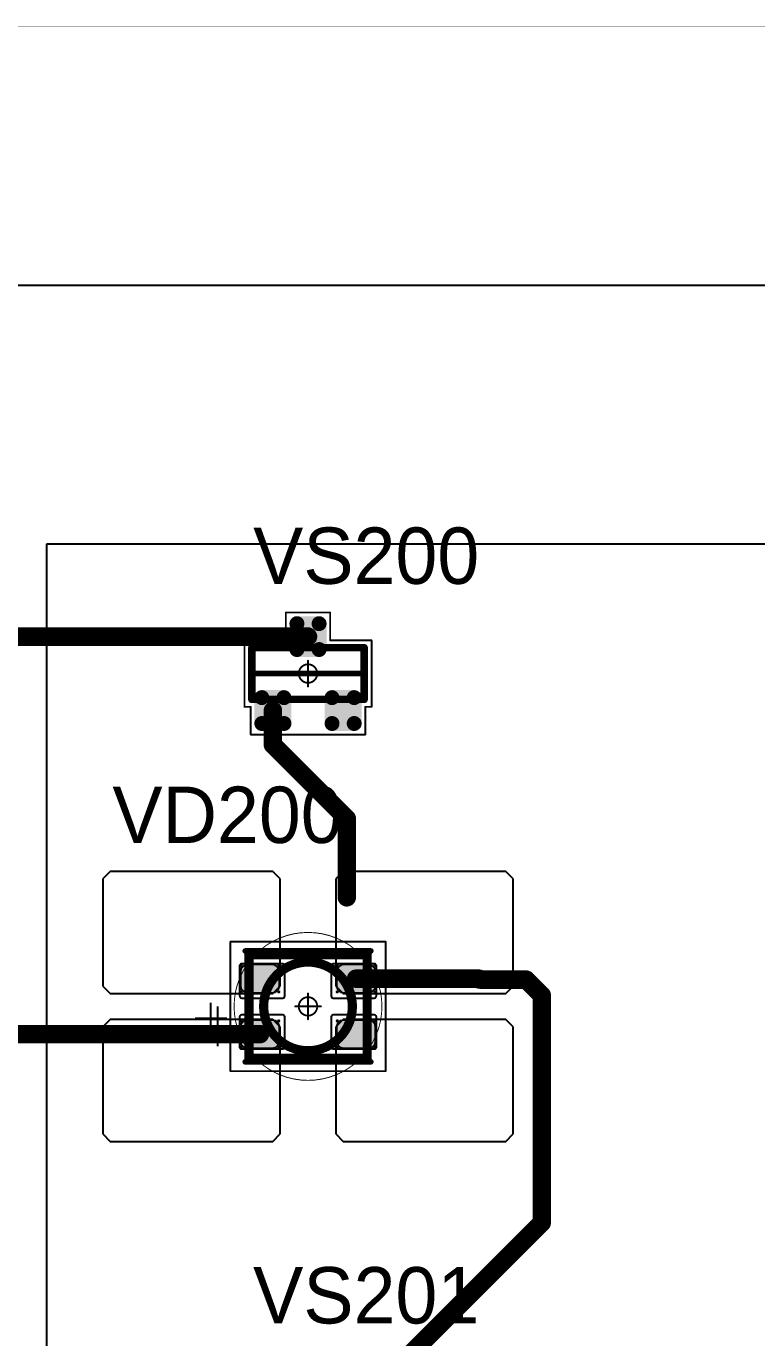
# Model space of a CAD drawing. Header units: millimetres. Extents: x 0 to 400, y 0 to 511.
# Drawn here: x 232.37 to 252.14, y 392.54 to 428 of the extents above; entities that cross this region are included whole.
import ezdxf

# ---------------------------------------------------------------- set-up
doc = ezdxf.new("R2010")
doc.units = ezdxf.units.MM
for name, color, linetype in [('Mechanical10', 56, 'Continuous'), ('Mechanical13', 56, 'Continuous'), ('Mechanical15', 56, 'Continuous'), ('Mechanical2', 216, 'Continuous'), ('TopLayer', 1, 'Continuous'), ('TopOverlay', 2, 'Continuous'), ('TopPaste', 8, 'Continuous'), ('TopSolder', 216, 'Continuous')]:
    doc.layers.add(name, color=color, linetype=linetype)

# ---------------------------------------------------------------- blocks, each defined once
blk = doc.blocks.new('SOT23_397')
at = {"layer": 'Mechanical13', "const_width": 0.2}
for points in [[(-0.7, 1.52), (0.7, 1.52)], [(-0.7, 1.52), (-0.7, -1.52)], [(0.7, 1.52), (0.7, -1.52)], [(-0.7, -1.52), (0.7, -1.52)]]:
    blk.add_lwpolyline(points, dxfattribs=at)
at = {"layer": 'Mechanical13', "const_width": 0.1}
for points in [[(-0.75, 1.52, 1), (-0.65, 1.52, 1)], [(-0.75, 1.52, 1), (-0.65, 1.52, 1)], [(0.65, 1.52, 1), (0.75, 1.52, 1)], [(0.65, 1.52, 1), (0.75, 1.52, 1)], [(-0.75, -1.52, 1), (-0.65, -1.52, 1)], [(-0.75, -1.52, 1), (-0.65, -1.52, 1)], [(0.65, -1.52, 1), (0.75, -1.52, 1)], [(0.65, -1.52, 1), (0.75, -1.52, 1)]]:
    blk.add_lwpolyline(points, format="xyb", close=True, dxfattribs=at)
at = {"layer": 'Mechanical15', "const_width": 0.05}
for points in [[(-1.65, 1.55), (-1.65, -1.55)], [(-1.65, 1.55), (-0.9, 1.55)], [(-0.9, 1.72), (-0.9, 1.55)], [(-0.9, 1.72), (0.9, 1.72)], [(0.9, 1.72), (0.9, 0.6)], [(0, 0.35), (0, -0.35)], [(0.9, 0.6), (1.65, 0.6)], [(1.65, 0.6), (1.65, -0.6)], [(-0.35, 0), (0.35, 0)], [(0.9, -0.6), (1.65, -0.6)], [(0.9, -0.6), (0.9, -1.72)], [(-1.65, -1.55), (-0.9, -1.55)], [(-0.9, -1.55), (-0.9, -1.72)], [(-0.9, -1.72), (0.9, -1.72)]]:
    blk.add_lwpolyline(points, dxfattribs=at)
at = {"layer": 'Mechanical15'}
for points, const_width in [([(-1.662, 1.55, 1), (-1.637, 1.55, 1)], 0.025), ([(-1.662, 1.55, 1), (-1.637, 1.55, 1)], 0.025), ([(-0.913, 1.72, 1), (-0.888, 1.72, 1)], 0.025), ([(-0.913, 1.72, 1), (-0.888, 1.72, 1)], 0.025), ([(-0.913, 1.55, 1), (-0.888, 1.55, 1)], 0.025), ([(-0.913, 1.55, 1), (-0.888, 1.55, 1)], 0.025), ([(0.888, 1.72, 1), (0.913, 1.72, 1)], 0.025), ([(0.888, 1.72, 1), (0.913, 1.72, 1)], 0.025), ([(-0.012, 0.35, 1), (0.012, 0.35, 1)], 0.025), ([(0.888, 0.6, 1), (0.913, 0.6, 1)], 0.025), ([(0.888, 0.6, 1), (0.913, 0.6, 1)], 0.025), ([(1.637, 0.6, 1), (1.662, 0.6, 1)], 0.025), ([(1.637, 0.6, 1), (1.662, 0.6, 1)], 0.025), ([(-0.362, 0, 1), (-0.337, 0, 1)], 0.025), ([(0.25, 0, 1), (-0.25, 0, 1)], 0.05), ([(-0.262, 0, 1), (-0.238, 0, 1)], 0.025), ([(0.238, 0, 1), (0.262, 0, 1)], 0.025), ([(0.337, 0, 1), (0.362, 0, 1)], 0.025), ([(-0.012, -0.35, 1), (0.012, -0.35, 1)], 0.025), ([(0.888, -0.6, 1), (0.913, -0.6, 1)], 0.025), ([(0.888, -0.6, 1), (0.913, -0.6, 1)], 0.025), ([(1.637, -0.6, 1), (1.662, -0.6, 1)], 0.025), ([(1.637, -0.6, 1), (1.662, -0.6, 1)], 0.025), ([(-1.662, -1.55, 1), (-1.637, -1.55, 1)], 0.025), ([(-1.662, -1.55, 1), (-1.637, -1.55, 1)], 0.025), ([(-0.913, -1.55, 1), (-0.888, -1.55, 1)], 0.025), ([(-0.913, -1.55, 1), (-0.888, -1.55, 1)], 0.025), ([(-0.913, -1.72, 1), (-0.888, -1.72, 1)], 0.025), ([(-0.913, -1.72, 1), (-0.888, -1.72, 1)], 0.025), ([(0.888, -1.72, 1), (0.913, -1.72, 1)], 0.025), ([(0.888, -1.72, 1), (0.913, -1.72, 1)], 0.025)]:
    blk.add_lwpolyline(points, format="xyb", close=True, dxfattribs=dict(at, const_width=const_width))
at = {"layer": 'TopLayer', "const_width": 0.1}
for points in [[(-1.4, 1.25, 1), (-1.3, 1.25, 1)], [(-0.7, 1.25, 1), (-0.6, 1.25, 1)], [(-1.4, 0.65, 1), (-1.3, 0.65, 1)], [(-0.7, 0.65, 1), (-0.6, 0.65, 1)], [(0.6, 0.3, 1), (0.7, 0.3, 1)], [(1.3, 0.3, 1), (1.4, 0.3, 1)], [(0.6, -0.3, 1), (0.7, -0.3, 1)], [(1.3, -0.3, 1), (1.4, -0.3, 1)], [(-1.4, -0.65, 1), (-1.3, -0.65, 1)], [(-0.7, -0.65, 1), (-0.6, -0.65, 1)], [(-1.4, -1.25, 1), (-1.3, -1.25, 1)], [(-0.7, -1.25, 1), (-0.6, -1.25, 1)]]:
    blk.add_lwpolyline(points, format="xyb", close=True, dxfattribs=at)
at = {"layer": 'TopLayer'}
for points in [[(-1.45, 1.25), (-1.45, 0.65), (-0.55, 1.25), (-0.55, 0.65)], [(-1.35, 1.35), (-1.35, 0.55), (-0.65, 1.35), (-0.65, 0.55)], [(0.65, 0.4), (0.65, -0.4), (1.35, 0.4), (1.35, -0.4)], [(0.55, 0.3), (0.55, -0.3), (1.45, 0.3), (1.45, -0.3)], [(-1.45, -0.65), (-1.45, -1.25), (-0.55, -0.65), (-0.55, -1.25)], [(-1.35, -0.55), (-1.35, -1.35), (-0.65, -0.55), (-0.65, -1.35)]]:
    blk.add_solid(points, dxfattribs=at)
at = {"layer": 'TopOverlay', "const_width": 0.15}
blk.add_lwpolyline([(0, 1.5), (0, -1.5)], dxfattribs=at)
at = {"layer": 'TopOverlay', "const_width": 0.075}
for points in [[(-0.038, 1.5, 1), (0.038, 1.5, 1)], [(-0.038, -1.5, 1), (0.038, -1.5, 1)]]:
    blk.add_lwpolyline(points, format="xyb", close=True, dxfattribs=at)
at = {"layer": 'TopPaste', "const_width": 0.075}
for points in [[(-1.387, 1.25, 1), (-1.313, 1.25, 1)], [(-0.687, 1.25, 1), (-0.613, 1.25, 1)], [(-1.387, 0.65, 1), (-1.313, 0.65, 1)], [(-0.687, 0.65, 1), (-0.613, 0.65, 1)], [(0.613, 0.3, 1), (0.687, 0.3, 1)], [(1.313, 0.3, 1), (1.387, 0.3, 1)], [(0.613, -0.3, 1), (0.687, -0.3, 1)], [(1.313, -0.3, 1), (1.387, -0.3, 1)], [(-1.387, -0.65, 1), (-1.313, -0.65, 1)], [(-0.687, -0.65, 1), (-0.613, -0.65, 1)], [(-1.387, -1.25, 1), (-1.313, -1.25, 1)], [(-0.687, -1.25, 1), (-0.613, -1.25, 1)]]:
    blk.add_lwpolyline(points, format="xyb", close=True, dxfattribs=at)
at = {"layer": 'TopPaste'}
for points in [[(-1.425, 1.25), (-1.425, 0.65), (-0.575, 1.25), (-0.575, 0.65)], [(-1.35, 1.325), (-1.35, 0.575), (-0.65, 1.325), (-0.65, 0.575)], [(0.65, 0.375), (0.65, -0.375), (1.35, 0.375), (1.35, -0.375)], [(0.575, 0.3), (0.575, -0.3), (1.425, 0.3), (1.425, -0.3)], [(-1.425, -0.65), (-1.425, -1.25), (-0.575, -0.65), (-0.575, -1.25)], [(-1.35, -0.575), (-1.35, -1.325), (-0.65, -0.575), (-0.65, -1.325)]]:
    blk.add_solid(points, dxfattribs=at)
at = {"layer": 'TopSolder', "const_width": 0.202}
for points in [[(-1.451, 1.25, 1), (-1.249, 1.25, 1)], [(-0.751, 1.25, 1), (-0.549, 1.25, 1)], [(-1.451, 0.65, 1), (-1.249, 0.65, 1)], [(-0.751, 0.65, 1), (-0.549, 0.65, 1)], [(0.549, 0.3, 1), (0.751, 0.3, 1)], [(1.249, 0.3, 1), (1.451, 0.3, 1)], [(0.549, -0.3, 1), (0.751, -0.3, 1)], [(1.249, -0.3, 1), (1.451, -0.3, 1)], [(-1.451, -0.65, 1), (-1.249, -0.65, 1)], [(-0.751, -0.65, 1), (-0.549, -0.65, 1)], [(-1.451, -1.25, 1), (-1.249, -1.25, 1)], [(-0.751, -1.25, 1), (-0.549, -1.25, 1)]]:
    blk.add_lwpolyline(points, format="xyb", close=True, dxfattribs=at)
at = {"layer": 'TopSolder'}
for points in [[(-1.35, 1.452), (-1.35, 0.448), (-0.65, 1.452), (-0.65, 0.448)], [(-1.552, 1.25), (-1.552, 0.65), (-0.448, 1.25), (-0.448, 0.65)], [(0.65, 0.502), (0.65, -0.502), (1.35, 0.502), (1.35, -0.502)], [(0.448, 0.3), (0.448, -0.3), (1.552, 0.3), (1.552, -0.3)], [(-1.552, -0.65), (-1.552, -1.25), (-0.448, -0.65), (-0.448, -1.25)], [(-1.35, -0.448), (-1.35, -1.452), (-0.65, -0.448), (-0.65, -1.452)]]:
    blk.add_solid(points, dxfattribs=at)
blk = doc.blocks.new('E65F_601')
at = {"layer": 'Mechanical13'}
for p, q in [((2.441, 1.071), (2.441, 0)), ((1.905, 0.536), (2.976, 0.536))]:
    blk.add_line(p, q, dxfattribs=at)
at = {"layer": 'Mechanical13', "const_width": 0.25}
for points in [[(-1.6, 1.4), (-1.6, -1.4)], [(1.6, 1.4), (-1.6, 1.4)], [(1.6, 1.4), (1.6, -1.4)], [(1.6, -1.4), (-1.6, -1.4)]]:
    blk.add_lwpolyline(points, dxfattribs=at)
at = {"layer": 'Mechanical13'}
for points, const_width in [([(-1.663, 1.4, 1), (-1.538, 1.4, 1)], 0.125), ([(-1.663, 1.4, 1), (-1.538, 1.4, 1)], 0.125), ([(1.537, 1.4, 1), (1.662, 1.4, 1)], 0.125), ([(1.537, 1.4, 1), (1.662, 1.4, 1)], 0.125), ([(1.2, 0, 1), (-1.2, 0, 1)], 0.25), ([(-1.263, 0, 1), (-1.138, 0, 1)], 0.125), ([(1.137, 0, 1), (1.262, 0, 1)], 0.125), ([(-1.663, -1.4, 1), (-1.538, -1.4, 1)], 0.125), ([(-1.663, -1.4, 1), (-1.538, -1.4, 1)], 0.125), ([(1.537, -1.4, 1), (1.662, -1.4, 1)], 0.125), ([(1.537, -1.4, 1), (1.662, -1.4, 1)], 0.125)]:
    blk.add_lwpolyline(points, format="xyb", close=True, dxfattribs=dict(at, const_width=const_width))
at = {"layer": 'Mechanical15', "const_width": 0.05}
for points in [[(2.1, 1.75), (-2.1, 1.75)], [(-2.1, 1.75), (-2.1, -1.75)], [(2.1, 1.75), (2.1, -1.75)], [(0, 0.35), (0, -0.35)], [(0, 0.35), (0, -0.35)], [(0.35, 0), (-0.35, 0)], [(0.35, 0), (-0.35, 0)], [(2.1, -1.75), (-2.1, -1.75)]]:
    blk.add_lwpolyline(points, dxfattribs=at)
at = {"layer": 'Mechanical15'}
for points, const_width in [([(-2.113, 1.75, 1), (-2.088, 1.75, 1)], 0.025), ([(-2.113, 1.75, 1), (-2.088, 1.75, 1)], 0.025), ([(2.087, 1.75, 1), (2.112, 1.75, 1)], 0.025), ([(2.087, 1.75, 1), (2.112, 1.75, 1)], 0.025), ([(-0.013, 0.35, 1), (0.012, 0.35, 1)], 0.025), ([(-0.013, 0.35, 1), (0.012, 0.35, 1)], 0.025), ([(-0.363, 0, 1), (-0.338, 0, 1)], 0.025), ([(-0.363, 0, 1), (-0.338, 0, 1)], 0.025), ([(0.25, 0, 1), (-0.25, 0, 1)], 0.05), ([(0.25, 0, 1), (-0.25, 0, 1)], 0.05), ([(-0.263, 0, 1), (-0.238, 0, 1)], 0.025), ([(-0.263, 0, 1), (-0.238, 0, 1)], 0.025), ([(0.237, 0, 1), (0.262, 0, 1)], 0.025), ([(0.237, 0, 1), (0.262, 0, 1)], 0.025), ([(0.337, 0, 1), (0.362, 0, 1)], 0.025), ([(0.337, 0, 1), (0.362, 0, 1)], 0.025), ([(-0.013, -0.35, 1), (0.012, -0.35, 1)], 0.025), ([(-0.013, -0.35, 1), (0.012, -0.35, 1)], 0.025), ([(-2.113, -1.75, 1), (-2.088, -1.75, 1)], 0.025), ([(-2.113, -1.75, 1), (-2.088, -1.75, 1)], 0.025), ([(2.087, -1.75, 1), (2.112, -1.75, 1)], 0.025), ([(2.087, -1.75, 1), (2.112, -1.75, 1)], 0.025)]:
    blk.add_lwpolyline(points, format="xyb", close=True, dxfattribs=dict(at, const_width=const_width))
at = {"layer": 'TopLayer'}
for p, q in [((-5.35, 3.65), (-5.55, 3.45)), ((-0.95, 3.65), (-5.35, 3.65)), ((-5.35, 3.65), (-5.35, 3.65)), ((-0.75, 3.45), (-0.95, 3.65)), ((0.95, 3.65), (0.75, 3.45)), ((5.35, 3.65), (0.95, 3.65)), ((0.95, 3.65), (0.95, 3.65)), ((5.55, 3.45), (5.35, 3.65)), ((-5.55, 3.45), (-5.55, 3.45)), ((-5.55, 3.45), (-5.55, 0.55)), ((-0.75, 0.55), (-0.75, 3.45)), ((0.75, 3.45), (0.75, 3.45)), ((0.75, 3.45), (0.75, 0.55)), ((5.55, 0.55), (5.55, 3.45)), ((-5.55, 0.55), (-5.35, 0.35)), ((-0.95, 0.35), (-0.75, 0.55)), ((0.75, 0.55), (0.95, 0.35)), ((5.35, 0.35), (5.55, 0.55)), ((-5.35, 0.35), (-0.95, 0.35)), ((0.95, 0.35), (5.35, 0.35)), ((-5.35, -0.35), (-5.55, -0.55)), ((-0.95, -0.35), (-5.35, -0.35)), ((-5.35, -0.35), (-5.35, -0.35)), ((-0.75, -0.55), (-0.95, -0.35)), ((0.95, -0.35), (0.75, -0.55)), ((5.35, -0.35), (0.95, -0.35)), ((0.95, -0.35), (0.95, -0.35)), ((5.55, -0.55), (5.35, -0.35)), ((-5.55, -0.55), (-5.55, -0.55)), ((-5.55, -0.55), (-5.55, -3.45)), ((-0.75, -3.45), (-0.75, -0.55)), ((0.75, -0.55), (0.75, -0.55)), ((0.75, -0.55), (0.75, -3.45)), ((5.55, -3.45), (5.55, -0.55)), ((-5.55, -3.45), (-5.35, -3.65)), ((-0.95, -3.65), (-0.75, -3.45)), ((0.75, -3.45), (0.95, -3.65)), ((5.35, -3.65), (5.55, -3.45)), ((-5.35, -3.65), (-0.95, -3.65)), ((0.95, -3.65), (5.35, -3.65))]:
    blk.add_line(p, q, dxfattribs=at)
at = {"layer": 'TopLayer', "const_width": 0.04}
for points in [[(-1.83, 1.11, 1), (-1.79, 1.11, 1)], [(-0.81, 1.11, 1), (-0.77, 1.11, 1)], [(0.77, 1.11, 1), (0.81, 1.11, 1)], [(1.79, 1.11, 1), (1.83, 1.11, 1)], [(-1.83, 0.39, 1), (-1.79, 0.39, 1)], [(-0.81, 0.39, 1), (-0.77, 0.39, 1)], [(0.77, 0.39, 1), (0.81, 0.39, 1)], [(1.79, 0.39, 1), (1.83, 0.39, 1)], [(-1.83, -0.39, 1), (-1.79, -0.39, 1)], [(-0.81, -0.39, 1), (-0.77, -0.39, 1)], [(0.77, -0.39, 1), (0.81, -0.39, 1)], [(1.79, -0.39, 1), (1.83, -0.39, 1)], [(-1.83, -1.11, 1), (-1.79, -1.11, 1)], [(-0.81, -1.11, 1), (-0.77, -1.11, 1)], [(0.77, -1.11, 1), (0.81, -1.11, 1)], [(1.79, -1.11, 1), (1.83, -1.11, 1)]]:
    blk.add_lwpolyline(points, format="xyb", close=True, dxfattribs=at)
at = {"layer": 'TopLayer'}
for points in [[(-1.85, 1.11), (-1.85, 0.39), (-0.75, 1.11), (-0.75, 0.39)], [(-1.81, 1.15), (-1.81, 0.35), (-0.79, 1.15), (-0.79, 0.35)], [(0.75, 1.11), (0.75, 0.39), (1.85, 1.11), (1.85, 0.39)], [(0.79, 1.15), (0.79, 0.35), (1.81, 1.15), (1.81, 0.35)], [(-1.81, -0.35), (-1.81, -1.15), (-0.79, -0.35), (-0.79, -1.15)], [(0.79, -0.35), (0.79, -1.15), (1.81, -0.35), (1.81, -1.15)], [(-1.85, -0.39), (-1.85, -1.11), (-0.75, -0.39), (-0.75, -1.11)], [(0.75, -0.39), (0.75, -1.11), (1.85, -0.39), (1.85, -1.11)]]:
    blk.add_solid(points, dxfattribs=at)
at = {"layer": 'TopOverlay'}
for p, q in [((2.628, 0.757), (2.628, -0.1)), ((2.2, 0.328), (3.057, 0.328))]:
    blk.add_line(p, q, dxfattribs=at)
at = {"layer": 'TopOverlay', "const_width": 0.15}
for points in [[(1.7, 1.5), (-1.7, 1.5)], [(1.7, -1.5), (-1.7, -1.5)]]:
    blk.add_lwpolyline(points, dxfattribs=at)
at = {"layer": 'TopOverlay', "const_width": 0.075}
for points in [[(-1.738, 1.5, 1), (-1.663, 1.5, 1)], [(1.662, 1.5, 1), (1.737, 1.5, 1)], [(-1.738, -1.5, 1), (-1.663, -1.5, 1)], [(1.662, -1.5, 1), (1.737, -1.5, 1)]]:
    blk.add_lwpolyline(points, format="xyb", close=True, dxfattribs=at)
at = {"layer": 'TopPaste'}
for p, q in [((-1.773, 1.073), (-1.814, 1.011)), ((-1.711, 1.114), (-1.773, 1.073)), ((-1.638, 1.129), (-1.711, 1.114)), ((-0.963, 1.129), (-1.638, 1.129)), ((-0.889, 1.114), (-0.963, 1.129)), ((-0.827, 1.073), (-0.889, 1.114)), ((-0.786, 1.011), (-0.827, 1.073)), ((0.827, 1.073), (0.786, 1.011)), ((0.889, 1.114), (0.827, 1.073)), ((0.962, 1.129), (0.889, 1.114)), ((1.637, 1.129), (0.962, 1.129)), ((1.711, 1.114), (1.637, 1.129)), ((1.773, 1.073), (1.711, 1.114)), ((1.814, 1.011), (1.773, 1.073)), ((-1.814, 1.011), (-1.829, 0.938)), ((-1.829, 0.938), (-1.829, 0.563)), ((-0.771, 0.938), (-0.786, 1.011)), ((-0.771, 0.563), (-0.771, 0.938)), ((0.786, 1.011), (0.771, 0.938)), ((0.771, 0.938), (0.771, 0.563)), ((1.829, 0.938), (1.814, 1.011)), ((1.829, 0.563), (1.829, 0.938)), ((-1.829, 0.563), (-1.814, 0.489)), ((-1.814, 0.489), (-1.773, 0.427)), ((-1.773, 0.427), (-1.711, 0.386)), ((-1.711, 0.386), (-1.638, 0.371)), ((-1.638, 0.371), (-0.963, 0.371)), ((-0.963, 0.371), (-0.889, 0.386)), ((-0.889, 0.386), (-0.827, 0.427)), ((-0.827, 0.427), (-0.786, 0.489)), ((-0.786, 0.489), (-0.771, 0.563)), ((0.771, 0.563), (0.786, 0.489)), ((0.786, 0.489), (0.827, 0.427)), ((0.827, 0.427), (0.889, 0.386)), ((0.889, 0.386), (0.962, 0.371)), ((0.962, 0.371), (1.637, 0.371)), ((1.637, 0.371), (1.711, 0.386)), ((1.711, 0.386), (1.773, 0.427)), ((1.773, 0.427), (1.814, 0.489)), ((1.814, 0.489), (1.829, 0.563)), ((-1.814, -0.489), (-1.829, -0.563)), ((-1.829, -0.563), (-1.829, -0.938)), ((-1.773, -0.427), (-1.814, -0.489)), ((-1.711, -0.386), (-1.773, -0.427)), ((-1.638, -0.371), (-1.711, -0.386)), ((-0.963, -0.371), (-1.638, -0.371)), ((-0.889, -0.386), (-0.963, -0.371)), ((-0.827, -0.427), (-0.889, -0.386)), ((-0.786, -0.489), (-0.827, -0.427)), ((-0.771, -0.563), (-0.786, -0.489)), ((-0.771, -0.938), (-0.771, -0.563)), ((0.786, -0.489), (0.771, -0.563)), ((0.771, -0.563), (0.771, -0.938)), ((0.827, -0.427), (0.786, -0.489)), ((0.889, -0.386), (0.827, -0.427)), ((0.962, -0.371), (0.889, -0.386)), ((1.637, -0.371), (0.962, -0.371)), ((1.711, -0.386), (1.637, -0.371)), ((1.773, -0.427), (1.711, -0.386)), ((1.814, -0.489), (1.773, -0.427)), ((1.829, -0.563), (1.814, -0.489)), ((1.829, -0.938), (1.829, -0.563)), ((-1.829, -0.938), (-1.814, -1.011)), ((-1.814, -1.011), (-1.773, -1.073)), ((-0.827, -1.073), (-0.786, -1.011)), ((-0.786, -1.011), (-0.771, -0.938)), ((0.771, -0.938), (0.786, -1.011)), ((0.786, -1.011), (0.827, -1.073)), ((1.773, -1.073), (1.814, -1.011)), ((1.814, -1.011), (1.829, -0.938)), ((-1.773, -1.073), (-1.711, -1.114)), ((-1.711, -1.114), (-1.638, -1.129)), ((-1.638, -1.129), (-0.963, -1.129)), ((-0.963, -1.129), (-0.889, -1.114)), ((-0.889, -1.114), (-0.827, -1.073)), ((0.827, -1.073), (0.889, -1.114)), ((0.889, -1.114), (0.962, -1.129)), ((0.962, -1.129), (1.637, -1.129)), ((1.637, -1.129), (1.711, -1.114)), ((1.711, -1.114), (1.773, -1.073))]:
    blk.add_line(p, q, dxfattribs=at)
at = {"layer": 'TopSolder'}
for p, q in [((-1.842, 1.129), (-1.85, 1.111)), ((-1.85, 1.111), (-1.85, 1.101)), ((-1.85, 1.101), (-1.85, 1.101)), ((-1.85, 1.101), (-1.85, 0.301)), ((-1.828, 1.143), (-1.842, 1.129)), ((-1.81, 1.151), (-1.828, 1.143)), ((-1.8, 1.151), (-1.81, 1.151)), ((-0.7, 1.151), (-1.8, 1.151)), ((-0.685, 1.151), (-0.7, 1.151)), ((-0.7, 1.151), (-0.7, 1.151)), ((-0.658, 1.139), (-0.685, 1.151)), ((-0.636, 1.118), (-0.658, 1.139)), ((-0.625, 1.09), (-0.636, 1.118)), ((-0.625, 1.076), (-0.625, 1.09)), ((-0.625, 0.301), (-0.625, 1.076)), ((0.636, 1.118), (0.625, 1.09)), ((0.625, 1.09), (0.625, 1.076)), ((0.625, 1.076), (0.625, 1.076)), ((0.625, 1.076), (0.625, 0.301)), ((0.657, 1.139), (0.636, 1.118)), ((0.685, 1.151), (0.657, 1.139)), ((0.7, 1.151), (0.685, 1.151)), ((1.8, 1.151), (0.7, 1.151)), ((1.81, 1.151), (1.8, 1.151)), ((1.8, 1.151), (1.8, 1.151)), ((1.828, 1.143), (1.81, 1.151)), ((1.842, 1.129), (1.828, 1.143)), ((1.85, 1.111), (1.842, 1.129)), ((1.85, 1.101), (1.85, 1.111)), ((1.85, 0.301), (1.85, 1.101)), ((-1.85, 0.301), (-1.85, 0.286)), ((-1.85, 0.286), (-1.839, 0.258)), ((-1.839, 0.258), (-1.818, 0.237)), ((-1.818, 0.237), (-1.79, 0.226)), ((-1.79, 0.226), (-1.775, 0.226)), ((-1.775, 0.226), (-1.775, 0.226)), ((-1.775, 0.226), (-0.7, 0.226)), ((-0.7, 0.226), (-0.685, 0.226)), ((-0.685, 0.226), (-0.658, 0.237)), ((-0.658, 0.237), (-0.636, 0.258)), ((-0.636, 0.258), (-0.625, 0.286)), ((-0.625, 0.286), (-0.625, 0.301)), ((-0.625, 0.301), (-0.625, 0.301)), ((0.625, 0.301), (0.625, 0.286)), ((0.625, 0.286), (0.636, 0.258)), ((0.636, 0.258), (0.657, 0.237)), ((0.657, 0.237), (0.685, 0.226)), ((0.685, 0.226), (0.7, 0.226)), ((0.7, 0.226), (0.7, 0.226)), ((0.7, 0.226), (1.775, 0.226)), ((1.775, 0.226), (1.79, 0.226)), ((1.79, 0.226), (1.817, 0.237)), ((1.817, 0.237), (1.839, 0.258)), ((1.839, 0.258), (1.85, 0.286)), ((1.85, 0.286), (1.85, 0.301)), ((1.85, 0.301), (1.85, 0.301)), ((-1.839, -0.257), (-1.85, -0.285)), ((-1.85, -0.285), (-1.85, -0.299)), ((-1.85, -0.299), (-1.85, -0.299)), ((-1.85, -0.299), (-1.85, -1.099)), ((-1.818, -0.236), (-1.839, -0.257)), ((-1.79, -0.224), (-1.818, -0.236)), ((-1.775, -0.224), (-1.79, -0.224)), ((-0.7, -0.224), (-1.775, -0.224)), ((-0.685, -0.224), (-0.7, -0.224)), ((-0.7, -0.224), (-0.7, -0.224)), ((-0.658, -0.236), (-0.685, -0.224)), ((-0.636, -0.257), (-0.658, -0.236)), ((-0.625, -0.285), (-0.636, -0.257)), ((-0.625, -0.299), (-0.625, -0.285)), ((-0.625, -1.074), (-0.625, -0.299)), ((0.636, -0.257), (0.625, -0.285)), ((0.625, -0.285), (0.625, -0.299)), ((0.625, -0.299), (0.625, -0.299)), ((0.625, -0.299), (0.625, -1.074)), ((0.657, -0.236), (0.636, -0.257)), ((0.685, -0.224), (0.657, -0.236)), ((0.7, -0.224), (0.685, -0.224)), ((1.775, -0.224), (0.7, -0.224)), ((1.79, -0.224), (1.775, -0.224)), ((1.775, -0.224), (1.775, -0.224)), ((1.817, -0.236), (1.79, -0.224)), ((1.839, -0.257), (1.817, -0.236)), ((1.85, -0.285), (1.839, -0.257)), ((1.85, -0.299), (1.85, -0.285)), ((1.85, -1.099), (1.85, -0.299)), ((-1.85, -1.099), (-1.85, -1.109)), ((-1.85, -1.109), (-1.842, -1.128)), ((-1.842, -1.128), (-1.828, -1.142)), ((-1.828, -1.142), (-1.81, -1.149)), ((-1.81, -1.149), (-1.8, -1.149)), ((-1.8, -1.149), (-0.7, -1.149)), ((-1.8, -1.149), (-1.8, -1.149)), ((-0.7, -1.149), (-0.685, -1.149)), ((-0.685, -1.149), (-0.658, -1.138)), ((-0.658, -1.138), (-0.636, -1.117)), ((-0.636, -1.117), (-0.625, -1.089)), ((-0.625, -1.089), (-0.625, -1.074)), ((-0.625, -1.074), (-0.625, -1.074)), ((0.625, -1.074), (0.625, -1.089)), ((0.625, -1.089), (0.636, -1.117)), ((0.636, -1.117), (0.657, -1.138)), ((0.657, -1.138), (0.685, -1.149)), ((0.685, -1.149), (0.7, -1.149)), ((0.7, -1.149), (1.8, -1.149)), ((0.7, -1.149), (0.7, -1.149)), ((1.8, -1.149), (1.81, -1.149)), ((1.81, -1.149), (1.828, -1.142)), ((1.828, -1.142), (1.842, -1.128)), ((1.842, -1.128), (1.85, -1.109)), ((1.85, -1.109), (1.85, -1.099)), ((1.85, -1.099), (1.85, -1.099))]:
    blk.add_line(p, q, dxfattribs=at)

msp = doc.modelspace()

# ---------------------------------------------------------------- linework, layer by layer
at = {"layer": 'Mechanical10', "const_width": 0.01}
msp.add_lwpolyline([(0, 428), (400, 428)], dxfattribs=at)
at = {"layer": 'Mechanical2'}
for points, const_width in [([(242, 401.5, 1), (238, 401.5, 1)], 0.0254), ([(240, 403.5, 1), (240, 403.5, 1)], 0.0005), ([(237.994, 401.5, 1), (238.006, 401.5, 1)], 0.0127), ([(238, 401.5, 1), (238, 401.5, 1)], 0.0005), ([(241.994, 401.5, 1), (242.006, 401.5, 1)], 0.0127), ([(242, 401.5, 1), (242, 401.5, 1)], 0.0005), ([(240, 399.5, 1), (240, 399.5, 1)], 0.0005)]:
    msp.add_lwpolyline(points, format="xyb", close=True, dxfattribs=dict(at, const_width=const_width))
at = {"layer": 'Mechanical2', "const_width": 0.001}
for points in [[(240, 399.5), (240, 403.5)], [(238, 401.5), (242, 401.5)]]:
    msp.add_lwpolyline(points, dxfattribs=at)
at = {"layer": 'TopLayer'}
for p, q in [((210.1, 421), (350, 421)), ((345.575, 414), (232.925, 414)), ((232.925, 414), (232.925, 180.7))]:
    msp.add_line(p, q, dxfattribs=at)
at = {"layer": 'TopLayer', "const_width": 0.5}
for points in [[(230.85, 411.5), (240, 411.5)], [(239.05, 408.575), (239.05, 409.5)], [(239.05, 408.575), (241.05, 406.575)], [(241.05, 404.45), (241.05, 406.575)], [(241.3, 402.25), (244.625, 402.25)], [(244.625, 402.25), (244.65, 402.225)], [(244.65, 402.225), (245.9, 402.225)], [(245.9, 402.225), (246.325, 401.8)], [(246.325, 395.65), (246.325, 401.8)], [(231.575, 400.75), (238.7, 400.75)], [(242.175, 391.5), (246.325, 395.65)]]:
    msp.add_lwpolyline(points, dxfattribs=at)
at = {"layer": 'TopLayer', "const_width": 0.25}
for points in [[(239.875, 411.5, 1), (240.125, 411.5, 1)], [(238.925, 409.5, 1), (239.175, 409.5, 1)], [(238.925, 408.575, 1), (239.175, 408.575, 1)], [(238.925, 408.575, 1), (239.175, 408.575, 1)], [(240.925, 406.575, 1), (241.175, 406.575, 1)], [(240.925, 406.575, 1), (241.175, 406.575, 1)], [(240.925, 404.45, 1), (241.175, 404.45, 1)], [(241.175, 402.25, 1), (241.425, 402.25, 1)], [(244.5, 402.25, 1), (244.75, 402.25, 1)], [(244.5, 402.25, 1), (244.75, 402.25, 1)], [(244.525, 402.225, 1), (244.775, 402.225, 1)], [(244.525, 402.225, 1), (244.775, 402.225, 1)], [(245.775, 402.225, 1), (246.025, 402.225, 1)], [(245.775, 402.225, 1), (246.025, 402.225, 1)], [(246.2, 401.8, 1), (246.45, 401.8, 1)], [(246.2, 401.8, 1), (246.45, 401.8, 1)], [(238.575, 400.75, 1), (238.825, 400.75, 1)], [(246.2, 395.65, 1), (246.45, 395.65, 1)], [(246.2, 395.65, 1), (246.45, 395.65, 1)]]:
    msp.add_lwpolyline(points, format="xyb", close=True, dxfattribs=at)

# ---------------------------------------------------------------- block references
for name, p, rotation in [('SOT23_397', (240, 410.5), 90), ('E65F_601', (240, 401.5), 180)]:
    msp.add_blockref(name, p, dxfattribs=dict(rotation=rotation))

# ---------------------------------------------------------------- texts
at = {"layer": 'TopOverlay'}
for s, p in [('VS200', (238.514, 412.926)), ('VD200', (234.706, 405.919)), ('VS201', (238.514, 392.926))]:
    msp.add_text(s, height=1.524, dxfattribs=at).set_placement(p)

doc.saveas('drawing.dxf')
